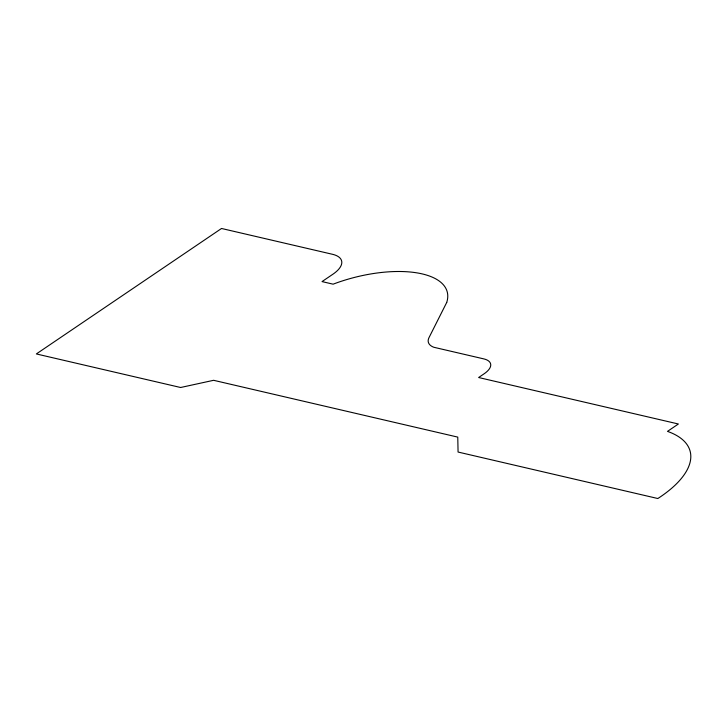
<?xml version="1.0" encoding="UTF-8"?>
<svg xmlns="http://www.w3.org/2000/svg" width="727" height="727" viewBox="0 0 727 727"><rect width="100%" height="100%" fill="white"/><g stroke="black" fill="none" stroke-linecap="round" stroke-linejoin="round"><path stroke-width="1.09" d="M446.723 302.441L429.03 337.582A28.262 12.168 -14.9 0 0 433.828 347.27L483.764 358.884A23.982 10.323 -14.9 0 1 484.073 373.823L478.63 377.522L678.391 423.995L667.495 431.375A108.796 46.837 -14.9 0 1 657.835 498.522L458.074 452.049L457.765 437.109L213.611 380.303L180.623 387.5L36.35 353.94L221.526 228.478L332.503 254.296A31.97 13.768 -14.9 0 1 332.911 274.215L322.025 281.594L333.12 284.175A87.813 37.804 -14.9 0 1 446.723 302.441"/></g></svg>
